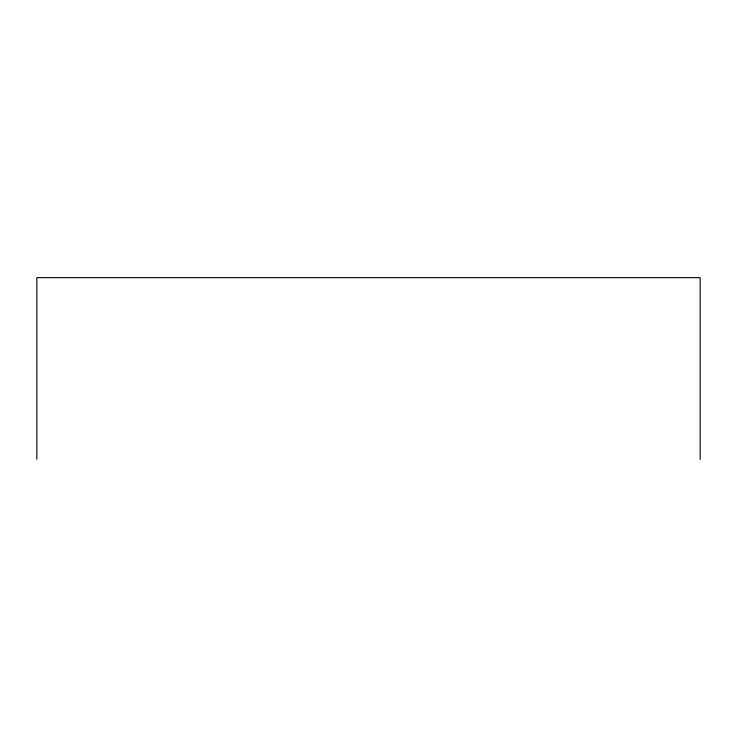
<?xml version="1.0" encoding="UTF-8"?>
<svg xmlns="http://www.w3.org/2000/svg" width="737" height="737" viewBox="0 0 737 737"><rect width="100%" height="100%" fill="white"/><g stroke="black" fill="none" stroke-linecap="round" stroke-linejoin="round"><path stroke-width="1.11" d="M700.15 459.354L700.15 277.646L36.85 277.646L36.85 459.354"/></g></svg>
